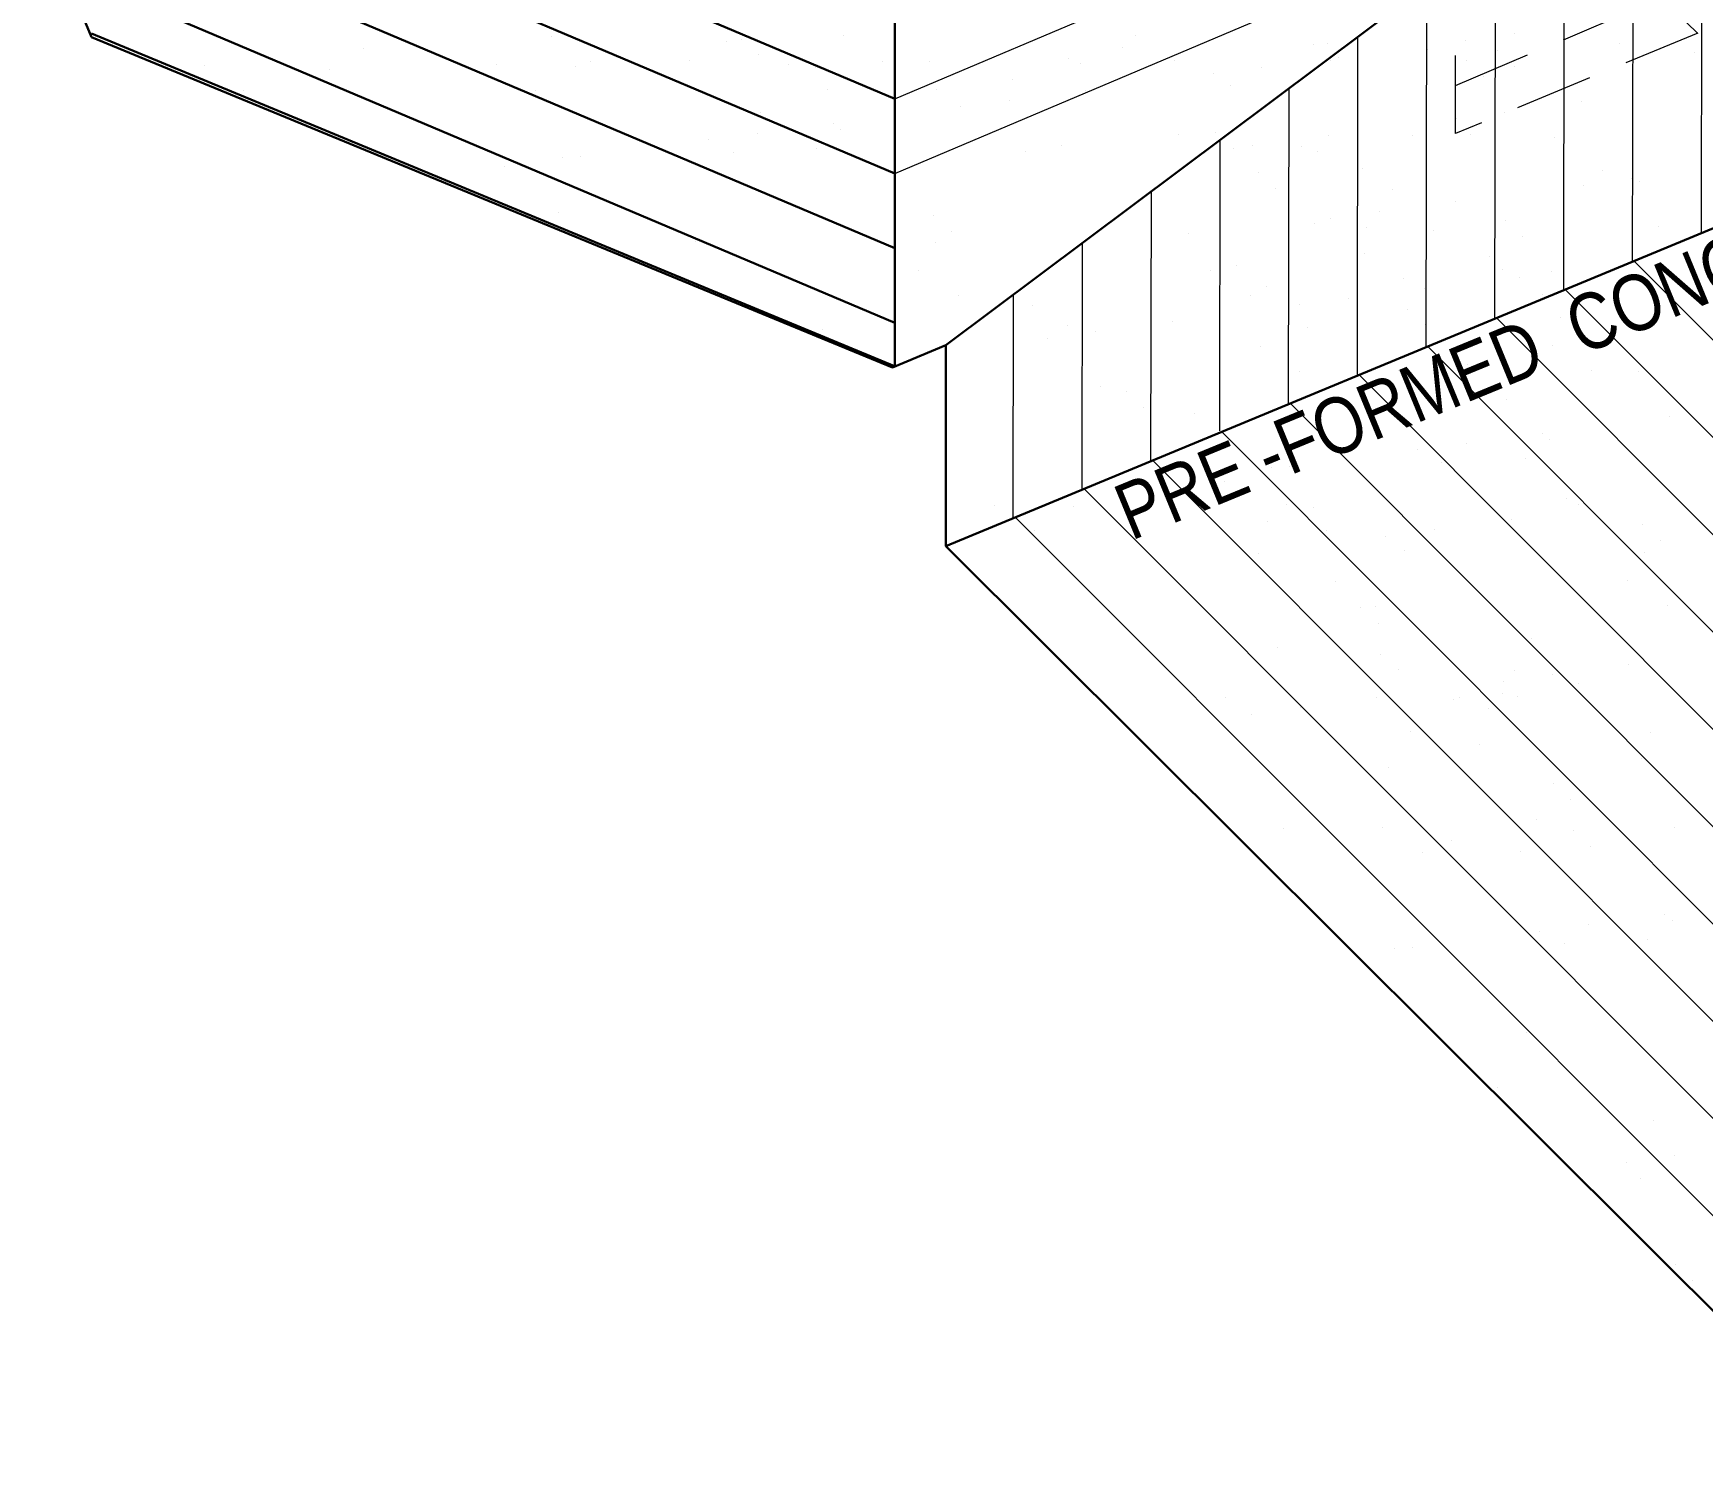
# Model space of a CAD drawing. Header units: inches. Extents: x 12249 to 15396, y 2989 to 4446.
# Drawn here: x 13372.4 to 13639.4, y 3487.5 to 3715.7 of the extents above; entities that cross this region are included whole.
import ezdxf

# ---------------------------------------------------------------- set-up
doc = ezdxf.new("R2010")
doc.units = ezdxf.units.IN
doc.header["$MEASUREMENT"] = 0
doc.linetypes.add('HIDDEN', pattern=[0.375, 0.25, -0.125])
doc.layers.add('ROOF LINE', color=7, linetype='Continuous', lineweight=30)
doc.layers.add('ROOFLINE', color=7, linetype='Continuous', lineweight=30)
doc.styles.add('ARCHENT', font='technical.ttf', dxfattribs={"height": 6})

msp = doc.modelspace()

# ---------------------------------------------------------------- linework, layer by layer
at = {"layer": 'ROOF LINE', "color": 93}
for p, q in [((13510.18, 3817.83), (13510.18, 3662.41)), ((13510.18, 3705.24), (13412.89, 3746.47)), ((13510.18, 3693.3), (13404.47, 3738.1)), ((13510.18, 3681.35), (13396.04, 3729.72)), ((13510.18, 3669.4), (13387.45, 3721.42)), ((13729.17, 3721.11), (13518.38, 3633.68))]:
    msp.add_line(p, q, dxfattribs=at)
at = {"layer": 'ROOF LINE', "color": 93, "lineweight": 9}
for p, q in [((13617.21, 3674.68), (13617.43, 3799.73)), ((13628.22, 3679.24), (13628.43, 3795.41)), ((13639.23, 3683.81), (13639.42, 3790.82)), ((13510.18, 3705.24), (13607.7, 3746.57)), ((13510.18, 3693.3), (13616.11, 3738.18)), ((13606.2, 3670.11), (13606.31, 3731.73)), ((13595.2, 3665.54), (13595.3, 3723.49)), ((13584.19, 3660.98), (13584.28, 3715.25)), ((13573.18, 3656.41), (13573.27, 3707.01)), ((13562.17, 3652.16), (13562.25, 3698.77)), ((13551.16, 3647.28), (13551.24, 3690.53)), ((13540.16, 3642.71), (13540.23, 3682.29)), ((13710.3, 3597.3), (13628.43, 3679.33)), ((13705.75, 3586.29), (13617.44, 3674.77)), ((13529.15, 3638.15), (13529.21, 3674.04)), ((13701.2, 3575.28), (13606.45, 3670.21)), ((13696.65, 3564.27), (13595.46, 3665.65)), ((13692.1, 3553.26), (13584.47, 3661.09)), ((13687.55, 3542.25), (13573.48, 3656.54)), ((13683, 3531.24), (13562.49, 3651.98)), ((13678.45, 3520.23), (13551.5, 3647.42)), ((13673.9, 3509.22), (13540.51, 3642.86)), ((13669.35, 3498.22), (13529.52, 3638.3))]:
    msp.add_line(p, q, dxfattribs=at)
at = {"layer": 'ROOF LINE'}
for p, q in [((13381.7, 3715.15), (13364.31, 3757.14)), ((13518.36, 3665.83), (13615.58, 3738.63)), ((13381.68, 3715.73), (13510.17, 3662.5)), ((13509.81, 3662.28), (13381.7, 3715.15)), ((13518.36, 3665.83), (13509.81, 3662.28)), ((13518.38, 3633.68), (13518.36, 3665.83)), ((13664.93, 3487.54), (13518.38, 3633.68))]:
    msp.add_line(p, q, dxfattribs=at)
at = {"layer": 'ROOF LINE', "color": 7, "linetype": 'HIDDEN', "lineweight": 9, "ltscale": 20}
msp.add_line((13615.62, 3738.67), (13638.63, 3715.71), dxfattribs=at)
at = {"layer": 'ROOF LINE', "linetype": 'HIDDEN', "lineweight": 9, "ltscale": 50}
for p, q in [((13599.87, 3699.71), (13599.91, 3726.9)), ((13638.67, 3715.79), (13599.87, 3699.71))]:
    msp.add_line(p, q, dxfattribs=at)
at = {"layer": 'ROOF LINE', "color": 7, "linetype": 'HIDDEN', "lineweight": 9, "ltscale": 50}
msp.add_line((13599.88, 3707.41), (13632.92, 3721.41), dxfattribs=at)
at = {"layer": 'ROOFLINE', "color": 7, "linetype": 'Continuous', "lineweight": 25, "ltscale": 100}
for p, q in [((13455.22, 3715.23), (13455.22, 3715.23)), ((13483.32, 3714.46), (13483.32, 3714.46)), ((13485.7, 3714.81), (13485.7, 3714.81)), ((13501.93, 3715.32), (13501.93, 3715.32)), ((13548.64, 3715.4), (13548.64, 3715.4)), ((13595.36, 3715.49), (13595.36, 3715.49)), ((13601.48, 3714.62), (13601.48, 3714.62)), ((13609.29, 3715.65), (13609.29, 3715.65)), ((13626.18, 3714.19), (13626.18, 3714.19)), ((13425.18, 3713.25), (13425.18, 3713.25)), ((13488.46, 3712.28), (13488.46, 3712.28)), ((13537.97, 3711.79), (13537.97, 3711.79)), ((13546.61, 3713.49), (13546.61, 3713.49)), ((13556.22, 3712.67), (13556.22, 3712.67)), ((13577.16, 3713.94), (13577.16, 3713.94)), ((13579.47, 3714.11), (13579.47, 3714.11)), ((13581.11, 3711.94), (13581.11, 3711.94)), ((13595.48, 3713.17), (13595.48, 3713.17)), ((13601.68, 3711.46), (13601.68, 3711.46)), ((13606.63, 3712.97), (13606.63, 3712.97)), ((13638.07, 3712.61), (13638.07, 3712.61)), ((13399.76, 3710.59), (13399.76, 3710.59)), ((13419.82, 3710.01), (13419.82, 3710.01)), ((13446.48, 3710.68), (13446.48, 3710.68)), ((13459.09, 3710.51), (13459.09, 3710.51)), ((13461.55, 3711.2), (13461.55, 3711.2)), ((13477.33, 3711.4), (13477.33, 3711.4)), ((13493.19, 3710.76), (13493.19, 3710.76)), ((13497.46, 3710.33), (13497.46, 3710.33)), ((13508.26, 3711.29), (13508.26, 3711.29)), ((13515.7, 3711.21), (13515.7, 3711.21)), ((13539.9, 3710.85), (13539.9, 3710.85)), ((13554.97, 3711.37), (13554.97, 3711.37)), ((13561.11, 3709.31), (13561.11, 3709.31)), ((13568.91, 3710.34), (13568.91, 3710.34)), ((13579.93, 3711.4), (13579.93, 3711.4)), ((13604.37, 3708.89), (13604.37, 3708.89)), ((13609.39, 3710.44), (13609.39, 3710.44)), ((13406.09, 3706.56), (13406.09, 3706.56)), ((13452.8, 3706.65), (13452.8, 3706.65)), ((13499.51, 3706.73), (13499.51, 3706.73)), ((13516.89, 3706.79), (13516.89, 3706.79)), ((13529.08, 3708.39), (13529.08, 3708.39)), ((13540.73, 3706.63), (13540.73, 3706.63)), ((13563.86, 3707.43), (13563.86, 3707.43)), ((13509.08, 3705.76), (13509.08, 3705.76)), ((13520.73, 3703.99), (13520.73, 3703.99)), ((13528.54, 3705.02), (13528.54, 3705.02)), ((13620, 3704.76), (13620, 3704.76)), ((13488.71, 3703.08), (13488.71, 3703.08)), ((13500.36, 3701.31), (13500.36, 3701.31)), ((13599.99, 3702.12), (13599.99, 3702.12)), ((13607.8, 3703.15), (13607.8, 3703.15)), ((13480.35, 3698.68), (13480.35, 3698.68)), ((13488.16, 3699.7), (13488.16, 3699.7)), ((13501.51, 3700.32), (13501.51, 3700.32)), ((13555.53, 3699.51), (13555.53, 3699.51)), ((13561.54, 3699.8), (13561.54, 3699.8)), ((13579.62, 3699.44), (13579.62, 3699.44)), ((13592.98, 3699.45), (13592.98, 3699.45)), ((13602.24, 3699.6), (13602.24, 3699.6)), ((13615.76, 3699.11), (13615.76, 3699.11)), ((13457.1, 3695.87), (13457.1, 3695.87)), ((13459.98, 3695.99), (13459.98, 3695.99)), ((13484.32, 3696.7), (13484.32, 3696.7)), ((13497.62, 3697.33), (13497.62, 3697.33)), ((13531.03, 3696.78), (13531.03, 3696.78)), ((13536.88, 3697.83), (13536.88, 3697.83)), ((13559.62, 3696.81), (13559.62, 3696.81)), ((13564.3, 3697.27), (13564.3, 3697.27)), ((13567.42, 3697.84), (13567.42, 3697.84)), ((13575.25, 3697.65), (13575.25, 3697.65)), ((13577.74, 3696.87), (13577.74, 3696.87)), ((13447.78, 3694.39), (13447.78, 3694.39)), ((13568.37, 3693.42), (13568.37, 3693.42)), ((13585.03, 3694.05), (13585.03, 3694.05)), ((13623.4, 3693.87), (13623.4, 3693.87)), ((13571.14, 3690.89), (13571.14, 3690.89)), ((13589.81, 3690.74), (13589.81, 3690.74)), ((13620.32, 3691.45), (13620.32, 3691.45)), ((13628.12, 3692.48), (13628.12, 3692.48)), ((13628.18, 3690.55), (13628.18, 3690.55)), ((13629.28, 3692.1), (13629.28, 3692.1)), ((13599.94, 3688.77), (13599.94, 3688.77)), ((13456.42, 3687.15), (13456.42, 3687.15)), ((13516.44, 3686.64), (13516.44, 3686.64)), ((13577.35, 3685.31), (13577.35, 3685.31)), ((13579.94, 3686.13), (13579.94, 3686.13)), ((13587.75, 3687.16), (13587.75, 3687.16)), ((13607.91, 3685.76), (13607.91, 3685.76)), ((13632.33, 3684.78), (13632.33, 3684.78)), ((13478.28, 3682.49), (13478.28, 3682.49)), ((13516.65, 3682.31), (13516.65, 3682.31)), ((13519.21, 3684.11), (13519.21, 3684.11)), ((13557.16, 3683.77), (13557.16, 3683.77)), ((13585.62, 3684.7), (13585.62, 3684.7)), ((13596.43, 3684.27), (13596.43, 3684.27)), ((13610.67, 3683.23), (13610.67, 3683.23)), ((13585.26, 3680.57), (13585.26, 3680.57)), ((13605.32, 3679.99), (13605.32, 3679.99)), ((13631.97, 3680.66), (13631.97, 3680.66)), ((13514.05, 3677.76), (13514.05, 3677.76)), ((13560.76, 3677.84), (13560.76, 3677.84)), ((13564.8, 3678.53), (13564.8, 3678.53)), ((13584.19, 3678.93), (13584.19, 3678.93)), ((13607.47, 3677.93), (13607.47, 3677.93)), ((13615.31, 3677.61), (13615.31, 3677.61)), ((13569.58, 3675.22), (13569.58, 3675.22)), ((13591.58, 3676.54), (13591.58, 3676.54)), ((13594.94, 3674.93), (13594.94, 3674.93)), ((13610.09, 3676.67), (13610.09, 3676.67)), ((13638.3, 3676.63), (13638.3, 3676.63)), ((13520.37, 3673.73), (13520.37, 3673.73)), ((13532.26, 3672.15), (13532.26, 3672.15)), ((13567.08, 3673.81), (13567.08, 3673.81)), ((13574.94, 3672.29), (13574.94, 3672.29)), ((13582.74, 3673.32), (13582.74, 3673.32)), ((13592.28, 3671.63), (13592.28, 3671.63)), ((13613.8, 3673.9), (13613.8, 3673.9)), ((13537.82, 3668.93), (13537.82, 3668.93)), ((13554.56, 3669.61), (13554.56, 3669.61)), ((13576.2, 3668.75), (13576.2, 3668.75)), ((13595.05, 3669.1), (13595.05, 3669.1)), ((13616.71, 3670.21), (13616.71, 3670.21)), ((13498.56, 3668.43), (13498.56, 3668.43)), ((13534.56, 3666.98), (13534.56, 3666.98)), ((13542.37, 3668), (13542.37, 3668)), ((13514.19, 3664.29), (13514.19, 3664.29)), ((13568.64, 3665.67), (13568.64, 3665.67)), ((13599.12, 3665.25), (13599.12, 3665.25)), ((13615.35, 3665.76), (13615.35, 3665.76)), ((13574.96, 3661.64), (13574.96, 3661.64)), ((13590.75, 3661.84), (13590.75, 3661.84)), ((13601.88, 3662.72), (13601.88, 3662.72)), ((13621.68, 3661.73), (13621.68, 3661.73)), ((13629.12, 3661.65), (13629.12, 3661.65)), ((13543.14, 3659.22), (13543.14, 3659.22)), ((13547.19, 3658.47), (13547.19, 3658.47)), ((13589.86, 3659.31), (13589.86, 3659.31)), ((13549.95, 3655.93), (13549.95, 3655.93)), ((13608.1, 3657.14), (13608.1, 3657.14)), ((13558.11, 3654.87), (13558.11, 3654.87)), ((13597.37, 3655.37), (13597.37, 3655.37)), ((13634.15, 3654.43), (13634.15, 3654.43)), ((13601.58, 3650.15), (13601.58, 3650.15)), ((13613.77, 3651.75), (13613.77, 3651.75)), ((13614.93, 3650.76), (13614.93, 3650.76)), ((13593.77, 3649.12), (13593.77, 3649.12)), ((13611.03, 3647.77), (13611.03, 3647.77)), ((13561.2, 3644.83), (13561.2, 3644.83)), ((13570.52, 3646.31), (13570.52, 3646.31)), ((13573.4, 3646.43), (13573.4, 3646.43)), ((13597.73, 3647.14), (13597.73, 3647.14)), ((13563, 3643.98), (13563, 3643.98)), ((13526.16, 3640.2), (13526.16, 3640.2)), ((13538.77, 3640.03), (13538.77, 3640.03)), ((13572.87, 3640.28), (13572.87, 3640.28)), ((13577.14, 3639.84), (13577.14, 3639.84)), ((13617.65, 3641.3), (13617.65, 3641.3)), ((13619.59, 3640.37), (13619.59, 3640.37)), ((13569.84, 3637.6), (13569.84, 3637.6)), ((13608.77, 3637.91), (13608.77, 3637.91)), ((13629.86, 3637.08), (13629.86, 3637.08)), ((13532.49, 3636.17), (13532.49, 3636.17)), ((13579.2, 3636.25), (13579.2, 3636.25)), ((13588.77, 3635.28), (13588.77, 3635.28)), ((13596.57, 3636.3), (13596.57, 3636.3)), ((13632.63, 3634.55), (13632.63, 3634.55)), ((13568.39, 3632.59), (13568.39, 3632.59)), ((13591.7, 3632.93), (13591.7, 3632.93)), ((13630.07, 3632.75), (13630.07, 3632.75)), ((13580.75, 3628.11), (13580.75, 3628.11)), ((13627.46, 3628.2), (13627.46, 3628.2)), ((13584.77, 3623.91), (13584.77, 3623.91)), ((13587.08, 3624.08), (13587.08, 3624.08)), ((13633.79, 3624.17), (13633.79, 3624.17)), ((13587.53, 3621.38), (13587.53, 3621.38)), ((13611.98, 3618.87), (13611.98, 3618.87)), ((13571.46, 3617.41), (13571.46, 3617.41)), ((13587.97, 3616.41), (13587.97, 3616.41)), ((13590.73, 3613.88), (13590.73, 3613.88)), ((13609.4, 3613.73), (13609.4, 3613.73)), ((13615.41, 3613.13), (13615.41, 3613.13)), ((13627.6, 3614.73), (13627.6, 3614.73)), ((13607.34, 3610.15), (13607.34, 3610.15)), ((13607.6, 3612.1), (13607.6, 3612.1)), ((13619.54, 3611.76), (13619.54, 3611.76)), ((13563.14, 3609.49), (13563.14, 3609.49)), ((13575.03, 3607.81), (13575.03, 3607.81)), ((13587.23, 3609.42), (13587.23, 3609.42)), ((13599.54, 3609.12), (13599.54, 3609.12)), ((13600.58, 3609.42), (13600.58, 3609.42)), ((13605.21, 3607.69), (13605.21, 3607.69)), ((13609.85, 3609.58), (13609.85, 3609.58)), ((13567.22, 3606.79), (13567.22, 3606.79)), ((13592.64, 3604.03), (13592.64, 3604.03)), ((13631.01, 3603.85), (13631.01, 3603.85)), ((13603.78, 3601.92), (13603.78, 3601.92)), ((13629.68, 3599.66), (13629.68, 3599.66)), ((13589.17, 3598.21), (13589.17, 3598.21)), ((13615.51, 3595.74), (13615.51, 3595.74)), ((13618.28, 3593.21), (13618.28, 3593.21)), ((13588.23, 3588.66), (13588.23, 3588.66)), ((13592.87, 3590.55), (13592.87, 3590.55)), ((13612.92, 3589.97), (13612.92, 3589.97)), ((13634.94, 3588.75), (13634.94, 3588.75)), ((13572.41, 3588.51), (13572.41, 3588.51)), ((13599.19, 3586.52), (13599.19, 3586.52)), ((13618.71, 3588.24), (13618.71, 3588.24)), ((13594.56, 3584.63), (13594.56, 3584.63)), ((13610.34, 3584.83), (13610.34, 3584.83)), ((13621.48, 3585.71), (13621.48, 3585.71)), ((13621.17, 3573.14), (13621.17, 3573.14)), ((13633.37, 3574.74), (13633.37, 3574.74)), ((13634.53, 3573.75), (13634.53, 3573.75)), ((13613.37, 3572.11), (13613.37, 3572.11)), ((13617.33, 3570.13), (13617.33, 3570.13)), ((13630.63, 3570.76), (13630.63, 3570.76)), ((13590.11, 3569.3), (13590.11, 3569.3)), ((13592.99, 3569.43), (13592.99, 3569.43)), ((13611.29, 3555.92), (13611.29, 3555.92)), ((13606.67, 3547.07), (13606.67, 3547.07)), ((13631.57, 3541.86), (13631.57, 3541.86)), ((13635, 3536.12), (13635, 3536.12)), ((13627.2, 3535.09), (13627.2, 3535.09)), ((13629.44, 3532.57), (13629.44, 3532.57)), ((13620.18, 3532.41), (13620.18, 3532.41)), ((13635.11, 3518.73), (13635.11, 3518.73)), ((13637.87, 3516.2), (13637.87, 3516.2))]:
    msp.add_line(p, q, dxfattribs=at)

# ---------------------------------------------------------------- texts
at = {"layer": 'ROOFLINE', "color": 7, "linetype": 'Continuous', "lineweight": 9, "ltscale": 0.5, "insert": (13544.57, 3642.84), "char_height": 9, "attachment_point": 1, "rotation": 22.3772, "style": 'ARCHENT'}
msp.add_mtext('PRE -FORMED  CONCRETE  TILE  HIPS', dxfattribs=at)

doc.saveas('drawing.dxf')
